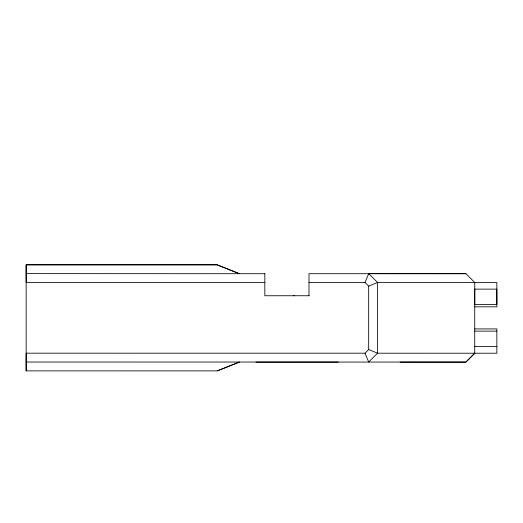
<?xml version="1.0" encoding="UTF-8"?>
<svg xmlns="http://www.w3.org/2000/svg" width="523" height="523" viewBox="0 0 523 523"><rect width="100%" height="100%" fill="white"/><g stroke="black" fill="none" stroke-linecap="round" stroke-linejoin="round"><path stroke-width="0.78" d="M217.267 370.892L239.371 362.053L217.274 370.879L26.15 370.885L26.157 353.182L365.021 353.195L368.682 349.534L368.682 286.14L365.021 282.479L309.021 282.479M264.795 273.719L26.157 273.627M255.956 362.112L338.283 362.079M400.154 362.112L465.895 362.112L474.734 353.273L474.753 282.505L465.915 273.666L368.682 273.647L365.021 282.479M465.895 273.719L308.995 273.712L308.995 295.809M474.753 353.221L465.915 362.06L26.157 362.027M368.682 286.14L377.521 282.479L496.85 282.505L496.85 306.818L474.747 306.818M264.821 282.479L26.157 282.466L26.157 264.795L217.123 264.801L239.22 273.64L217.117 264.815L26.15 264.808L26.15 370.885M309.021 295.737L264.821 295.75L264.821 273.64M293.423 295.743L294.174 295.743M474.747 328.921L496.85 328.915L496.85 353.228L377.521 353.202L368.682 349.534M474.753 331.124L496.85 331.124M474.753 346.592L496.85 346.592M368.682 273.64L377.521 282.485L377.521 353.202L368.682 362.04L365.021 353.195M474.753 289.134L474.753 304.608L496.85 304.608L496.85 289.134L474.753 289.134"/></g></svg>
